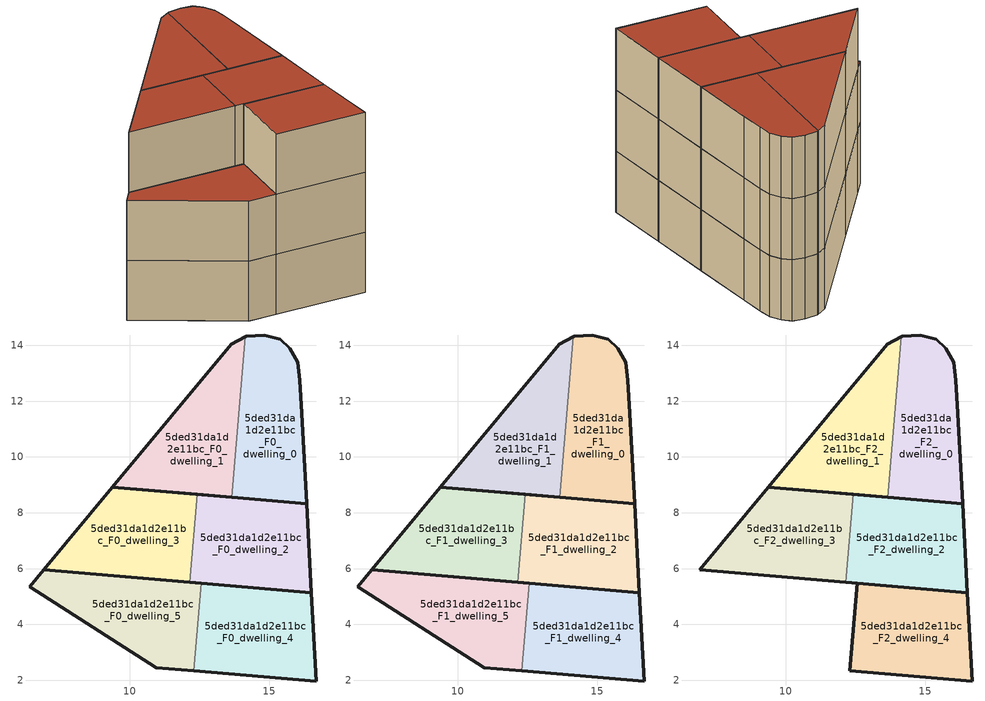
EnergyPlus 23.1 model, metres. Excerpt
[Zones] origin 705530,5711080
5ded31da1d2e11bc_F0_dwelling_0
 floor ground (EU_floor_Construction): 16.34,8.33 16.17,11.57 16.1,12.74 16.02,13.39 15.75,13.9 15.4,14.23 14.82,14.37 14.19,14.33 14.14,14.31 13.66,8.55 z0
 wall outside (EU_wall_Construction): 14.14,14.31 14.19,14.33 14.82,14.37 15.4,14.23 15.75,13.9 16.02,13.39 16.1,12.74 16.17,11.57 16.34,8.33 13.66,8.55 z0:3
 wall to 5ded31da1d2e11bc_F0_dwelling_1 (EU_wall_Construction): 13.66,8.55 14.14,14.31 z0:3
5ded31da1d2e11bc_F0_dwelling_1
 floor ground (EU_floor_Construction): 13.66,8.55 14.14,14.31 13.64,14.04 9.38,8.92 z0
 wall outside (EU_wall_Construction): 13.66,8.55 9.38,8.92 13.64,14.04 14.14,14.31 z0:3
5ded31da1d2e11bc_F0_dwelling_2
 floor ground (EU_floor_Construction): 16.51,5.14 16.34,8.33 12.42,8.66 12.16,5.51 z0
 wall outside (EU_wall_Construction): 12.42,8.66 16.34,8.33 16.51,5.14 12.16,5.51 z0:3
 wall to 5ded31da1d2e11bc_F0_dwelling_3 (EU_wall_Construction): 12.16,5.51 12.42,8.66 z0:3
5ded31da1d2e11bc_F0_dwelling_3
 floor ground (EU_floor_Construction): 12.16,5.51 12.42,8.66 9.38,8.92 6.92,5.95 z0
 wall outside (EU_wall_Construction): 12.16,5.51 6.92,5.95 9.38,8.92 12.42,8.66 z0:3
5ded31da1d2e11bc_F0_dwelling_4
 floor ground (EU_floor_Construction): 16.68,1.97 16.51,5.14 12.57,5.47 12.31,2.34 z0
 wall outside (EU_wall_Construction): 12.57,5.47 16.51,5.14 16.68,1.97 12.31,2.34 z0:3
 wall to 5ded31da1d2e11bc_F0_dwelling_5 (EU_wall_Construction): 12.31,2.34 12.57,5.47 z0:3
5ded31da1d2e11bc_F0_dwelling_5
 floor ground (EU_floor_Construction): 12.31,2.34 12.57,5.47 6.92,5.95 6.43,5.36 10.95,2.45 z0
 wall outside (EU_wall_Construction): 12.31,2.34 10.95,2.45 6.43,5.36 6.92,5.95 12.57,5.47 z0:3
5ded31da1d2e11bc_F1_dwelling_0
 floor to 5ded31da1d2e11bc_F0_dwelling_0 (EU_floor_Construction): 16.34,8.33 16.17,11.57 16.1,12.74 16.02,13.39 15.75,13.9 15.4,14.23 14.82,14.37 14.19,14.33 14.14,14.31 13.66,8.55 z3
 wall outside (EU_wall_Construction): 14.14,14.31 14.19,14.33 14.82,14.37 15.4,14.23 15.75,13.9 16.02,13.39 16.1,12.74 16.17,11.57 16.34,8.33 13.66,8.55 z3:6
 wall to 5ded31da1d2e11bc_F1_dwelling_1 (EU_wall_Construction): 13.66,8.55 14.14,14.31 z3:6
5ded31da1d2e11bc_F1_dwelling_1
 floor to 5ded31da1d2e11bc_F0_dwelling_1 (EU_floor_Construction): 13.66,8.55 14.14,14.31 13.64,14.04 9.38,8.92 z3
 wall outside (EU_wall_Construction): 13.66,8.55 9.38,8.92 13.64,14.04 14.14,14.31 z3:6
5ded31da1d2e11bc_F1_dwelling_2
 floor to 5ded31da1d2e11bc_F0_dwelling_2 (EU_floor_Construction): 16.51,5.14 16.34,8.33 12.42,8.66 12.16,5.51 z3
 wall outside (EU_wall_Construction): 12.42,8.66 16.34,8.33 16.51,5.14 12.16,5.51 z3:6
 wall to 5ded31da1d2e11bc_F1_dwelling_3 (EU_wall_Construction): 12.16,5.51 12.42,8.66 z3:6
5ded31da1d2e11bc_F1_dwelling_3
 floor to 5ded31da1d2e11bc_F0_dwelling_3 (EU_floor_Construction): 12.16,5.51 12.42,8.66 9.38,8.92 6.92,5.95 z3
 wall outside (EU_wall_Construction): 12.16,5.51 6.92,5.95 9.38,8.92 12.42,8.66 z3:6
5ded31da1d2e11bc_F1_dwelling_4
 floor to 5ded31da1d2e11bc_F0_dwelling_4 (EU_floor_Construction): 16.68,1.97 16.51,5.14 12.57,5.47 12.31,2.34 z3
 wall outside (EU_wall_Construction): 12.57,5.47 16.51,5.14 16.68,1.97 12.31,2.34 z3:6
 wall to 5ded31da1d2e11bc_F1_dwelling_5 (EU_wall_Construction): 12.31,2.34 12.57,5.47 z3:6
5ded31da1d2e11bc_F1_dwelling_5
 floor to 5ded31da1d2e11bc_F0_dwelling_5 (EU_floor_Construction): 12.31,2.34 12.57,5.47 6.92,5.95 6.43,5.36 10.95,2.45 z3
 wall outside (EU_wall_Construction): 12.31,2.34 10.95,2.45 6.43,5.36 6.92,5.95 12.57,5.47 z3:6
 roof outside (EU_roof_Construction): 12.57,5.47 12.31,2.34 10.95,2.45 6.43,5.36 6.92,5.95 z6
5ded31da1d2e11bc_F2_dwelling_0
 floor to 5ded31da1d2e11bc_F1_dwelling_0 (EU_floor_Construction): 16.34,8.33 16.17,11.57 16.1,12.74 16.02,13.39 15.75,13.9 15.4,14.23 14.82,14.37 14.19,14.33 14.14,14.31 13.66,8.55 z6
 wall outside (EU_wall_Construction): 14.14,14.31 14.19,14.33 14.82,14.37 15.4,14.23 15.75,13.9 16.02,13.39 16.1,12.74 16.17,11.57 16.34,8.33 13.66,8.55 z6:9
 wall to 5ded31da1d2e11bc_F2_dwelling_1 (EU_wall_Construction): 13.66,8.55 14.14,14.31 z6:9
 roof outside (EU_roof_Construction): 15.75,13.9 16.02,13.39 16.1,12.74 16.17,11.57 16.34,8.33 13.66,8.55 14.14,14.31 14.19,14.33 14.82,14.37 15.4,14.23 z9
5ded31da1d2e11bc_F2_dwelling_1
 floor to 5ded31da1d2e11bc_F1_dwelling_1 (EU_floor_Construction): 13.66,8.55 14.14,14.31 13.64,14.04 9.38,8.92 z6
 wall outside (EU_wall_Construction): 13.66,8.55 9.38,8.92 13.64,14.04 14.14,14.31 z6:9
 roof outside (EU_roof_Construction): 14.14,14.31 13.66,8.55 9.38,8.92 13.64,14.04 z9
5ded31da1d2e11bc_F2_dwelling_2
 floor to 5ded31da1d2e11bc_F1_dwelling_2 (EU_floor_Construction): 16.51,5.14 16.34,8.33 12.42,8.66 12.16,5.51 z6
 wall outside (EU_wall_Construction): 12.42,8.66 16.34,8.33 16.51,5.14 12.16,5.51 z6:9
 wall to 5ded31da1d2e11bc_F2_dwelling_3 (EU_wall_Construction): 12.16,5.51 12.42,8.66 z6:9
 roof outside (EU_roof_Construction): 16.34,8.33 16.51,5.14 12.16,5.51 12.42,8.66 z9
5ded31da1d2e11bc_F2_dwelling_3
 floor to 5ded31da1d2e11bc_F1_dwelling_3 (EU_floor_Construction): 12.16,5.51 12.42,8.66 9.38,8.92 6.92,5.95 z6
 wall outside (EU_wall_Construction): 12.16,5.51 6.92,5.95 9.38,8.92 12.42,8.66 z6:9
 roof outside (EU_roof_Construction): 12.42,8.66 12.16,5.51 6.92,5.95 9.38,8.92 z9
5ded31da1d2e11bc_F2_dwelling_4
 floor to 5ded31da1d2e11bc_F1_dwelling_4 (EU_floor_Construction): 16.68,1.97 16.51,5.14 12.57,5.47 12.31,2.34 z6
 wall outside (EU_wall_Construction): 12.31,2.34 12.57,5.47 16.51,5.14 16.68,1.97 12.31,2.34 z6:9
 roof outside (EU_roof_Construction): 16.51,5.14 16.68,1.97 12.31,2.34 12.57,5.47 z9
[Building]
EU S2 Campaign: North Axis=0; Terrain=City; Solar Distribution=FullExterior
[Site:Location]
London: Latitude=51.5; Longitude=-0.5; Time Zone=0; Elevation=25
[SizingPeriod:WeatherFileDays]
AnnualSizingPeriod: Begin Month=1; Begin Day of Month=1; End Month=12; End Day of Month=31; Day of Week for Start Day=Monday; Use Weather File Daylight Saving Period=No; Use Weather File Rain and Snow Indicators=No
[MATERIAL]
EU_InternalMass_Material: Roughness=MediumRough; Thickness=0.1; Conductivity=1; Density=1800; Specific Heat=900; Thermal Absorptance=0.9; Solar Absorptance=0.7; Visible Absorptance=0.7
[MATERIAL:NOMASS] Roughness=MediumRough; Thermal Absorptance=0.9; Solar Absorptance=0.7; Visible Absorptance=0.7
Name | Thermal Resistance
EU_wall_NoMass | 1.04674
EU_roof_NoMass | 4.32442
EU_floor_NoMass | 2.04616
[CONSTRUCTION]
EU_wall_Construction: EU_wall_NoMass
EU_roof_Construction: EU_roof_NoMass
EU_floor_Construction: EU_floor_NoMass
EU_InternalMass_Construction: EU_InternalMass_Material
[ZONE] Type=1; Multiplier=1; Ceiling Height=autocalculate; Floor Area=autocalculate; Part of Total Floor Area=Yes
Name | Volume
5ded31da1d2e11bc_F0_dwelling_0; 5ded31da1d2e11bc_F1_dwelling_0; 5ded31da1d2e11bc_F2_dwelling_0 | 39.3574
5ded31da1d2e11bc_F0_dwelling_1; 5ded31da1d2e11bc_F1_dwelling_1; 5ded31da1d2e11bc_F2_dwelling_1 | 39.3677
5ded31da1d2e11bc_F0_dwelling_2; 5ded31da1d2e11bc_F1_dwelling_2; 5ded31da1d2e11bc_F2_dwelling_2; 5ded31da1d2e11bc_F0_dwelling_5; 5ded31da1d2e11bc_F1_dwelling_5 | 39.3611
5ded31da1d2e11bc_F0_dwelling_3; 5ded31da1d2e11bc_F1_dwelling_3; 5ded31da1d2e11bc_F2_dwelling_3 | 39.3633
5ded31da1d2e11bc_F0_dwelling_4; 5ded31da1d2e11bc_F1_dwelling_4; 5ded31da1d2e11bc_F2_dwelling_4 | 39.3691
[INTERNALMASS] Construction=EU_InternalMass_Construction
Name | Zone or ZoneList | Surface Area
5ded31da1d2e11bc_F0_dwelling_0_EU_InternalMass | 5ded31da1d2e11bc_F0_dwelling_0 | 13.1196
5ded31da1d2e11bc_F0_dwelling_1_EU_InternalMass | 5ded31da1d2e11bc_F0_dwelling_1 | 13.1226
5ded31da1d2e11bc_F0_dwelling_2_EU_InternalMass | 5ded31da1d2e11bc_F0_dwelling_2 | 13.1204
5ded31da1d2e11bc_F0_dwelling_3_EU_InternalMass | 5ded31da1d2e11bc_F0_dwelling_3 | 13.1211
5ded31da1d2e11bc_F0_dwelling_4_EU_InternalMass | 5ded31da1d2e11bc_F0_dwelling_4 | 13.1232
5ded31da1d2e11bc_F0_dwelling_5_EU_InternalMass | 5ded31da1d2e11bc_F0_dwelling_5 | 13.1204
5ded31da1d2e11bc_F1_dwelling_0_EU_InternalMass | 5ded31da1d2e11bc_F1_dwelling_0 | 13.1196
5ded31da1d2e11bc_F1_dwelling_1_EU_InternalMass | 5ded31da1d2e11bc_F1_dwelling_1 | 13.1226
5ded31da1d2e11bc_F1_dwelling_2_EU_InternalMass | 5ded31da1d2e11bc_F1_dwelling_2 | 13.1204
5ded31da1d2e11bc_F1_dwelling_3_EU_InternalMass | 5ded31da1d2e11bc_F1_dwelling_3 | 13.1211
5ded31da1d2e11bc_F1_dwelling_4_EU_InternalMass | 5ded31da1d2e11bc_F1_dwelling_4 | 13.1232
5ded31da1d2e11bc_F1_dwelling_5_EU_InternalMass | 5ded31da1d2e11bc_F1_dwelling_5 | 13.1204
5ded31da1d2e11bc_F2_dwelling_0_EU_InternalMass | 5ded31da1d2e11bc_F2_dwelling_0 | 15.7434
5ded31da1d2e11bc_F2_dwelling_1_EU_InternalMass | 5ded31da1d2e11bc_F2_dwelling_1 | 15.7422
5ded31da1d2e11bc_F2_dwelling_2_EU_InternalMass | 5ded31da1d2e11bc_F2_dwelling_2 | 15.7458
5ded31da1d2e11bc_F2_dwelling_3_EU_InternalMass | 5ded31da1d2e11bc_F2_dwelling_3 | 15.7454
5ded31da1d2e11bc_F2_dwelling_4_EU_InternalMass | 5ded31da1d2e11bc_F2_dwelling_4 | 15.7458
[OTHEREQUIPMENT] Fuel Type=Electricity; Design Level Calculation Method=Watts/Area; Power per Zone Floor Area=1; Fraction Latent=0; Fraction Radiant=0; Fraction Lost=0; Carbon Dioxide Generation Rate=0; EndUse Subcategory=EU_Step8_InternalGains
Name | Zone or ZoneList or Space or SpaceList | Schedule
EU_Step8_InternalGain_5ded31da1d2e11bc_F0_dwelling_0_f000 | 5ded31da1d2e11bc_F0_dwelling_0 | EU_Step8_GainSchedule_5ded31da1d2e11bc_F0_dwelling_0_f000
EU_Step8_InternalGain_5ded31da1d2e11bc_F0_dwelling_1_f000 | 5ded31da1d2e11bc_F0_dwelling_1 | EU_Step8_GainSchedule_5ded31da1d2e11bc_F0_dwelling_1_f000
EU_Step8_InternalGain_5ded31da1d2e11bc_F0_dwelling_2_f000 | 5ded31da1d2e11bc_F0_dwelling_2 | EU_Step8_GainSchedule_5ded31da1d2e11bc_F0_dwelling_2_f000
EU_Step8_InternalGain_5ded31da1d2e11bc_F0_dwelling_3_f000 | 5ded31da1d2e11bc_F0_dwelling_3 | EU_Step8_GainSchedule_5ded31da1d2e11bc_F0_dwelling_3_f000
EU_Step8_InternalGain_5ded31da1d2e11bc_F0_dwelling_4_f000 | 5ded31da1d2e11bc_F0_dwelling_4 | EU_Step8_GainSchedule_5ded31da1d2e11bc_F0_dwelling_4_f000
EU_Step8_InternalGain_5ded31da1d2e11bc_F0_dwelling_5_f000 | 5ded31da1d2e11bc_F0_dwelling_5 | EU_Step8_GainSchedule_5ded31da1d2e11bc_F0_dwelling_5_f000
EU_Step8_InternalGain_5ded31da1d2e11bc_F1_dwelling_0_f000 | 5ded31da1d2e11bc_F1_dwelling_0 | EU_Step8_GainSchedule_5ded31da1d2e11bc_F1_dwelling_0_f000
EU_Step8_InternalGain_5ded31da1d2e11bc_F1_dwelling_1_f000 | 5ded31da1d2e11bc_F1_dwelling_1 | EU_Step8_GainSchedule_5ded31da1d2e11bc_F1_dwelling_1_f000
EU_Step8_InternalGain_5ded31da1d2e11bc_F1_dwelling_2_f000 | 5ded31da1d2e11bc_F1_dwelling_2 | EU_Step8_GainSchedule_5ded31da1d2e11bc_F1_dwelling_2_f000
EU_Step8_InternalGain_5ded31da1d2e11bc_F1_dwelling_3_f000 | 5ded31da1d2e11bc_F1_dwelling_3 | EU_Step8_GainSchedule_5ded31da1d2e11bc_F1_dwelling_3_f000
EU_Step8_InternalGain_5ded31da1d2e11bc_F1_dwelling_4_f000 | 5ded31da1d2e11bc_F1_dwelling_4 | EU_Step8_GainSchedule_5ded31da1d2e11bc_F1_dwelling_4_f000
EU_Step8_InternalGain_5ded31da1d2e11bc_F1_dwelling_5_f000 | 5ded31da1d2e11bc_F1_dwelling_5 | EU_Step8_GainSchedule_5ded31da1d2e11bc_F1_dwelling_5_f000
EU_Step8_InternalGain_5ded31da1d2e11bc_F2_dwelling_0_f000 | 5ded31da1d2e11bc_F2_dwelling_0 | EU_Step8_GainSchedule_5ded31da1d2e11bc_F2_dwelling_0_f000
EU_Step8_InternalGain_5ded31da1d2e11bc_F2_dwelling_1_f000 | 5ded31da1d2e11bc_F2_dwelling_1 | EU_Step8_GainSchedule_5ded31da1d2e11bc_F2_dwelling_1_f000
EU_Step8_InternalGain_5ded31da1d2e11bc_F2_dwelling_2_f000 | 5ded31da1d2e11bc_F2_dwelling_2 | EU_Step8_GainSchedule_5ded31da1d2e11bc_F2_dwelling_2_f000
EU_Step8_InternalGain_5ded31da1d2e11bc_F2_dwelling_3_f000 | 5ded31da1d2e11bc_F2_dwelling_3 | EU_Step8_GainSchedule_5ded31da1d2e11bc_F2_dwelling_3_f000
EU_Step8_InternalGain_5ded31da1d2e11bc_F2_dwelling_4_f000 | 5ded31da1d2e11bc_F2_dwelling_4 | EU_Step8_GainSchedule_5ded31da1d2e11bc_F2_dwelling_4_f000
[ZONEVENTILATION:DESIGNFLOWRATE] Schedule=EU_AlwaysOn; Design Flow Rate Calculation Method=AirChanges/Hour; Air Changes per Hour=0.488719; Ventilation Type=Natural; Fan Pressure Rise=0; Fan Total Efficiency=1; Constant Term Coefficient=1; Temperature Term Coefficient=0; Velocity Term Coefficient=0; Velocity Squared Term Coefficient=0; Minimum Indoor Temperature=-100; Maximum Indoor Temperature=100; Delta Temperature=-100; Minimum Outdoor Temperature=-100; Maximum Outdoor Temperature=100; Maximum Wind Speed=40
Name | Zone or ZoneList or Space or SpaceList
EU_ConstantAir_5ded31da1d2e11bc_F0_dwelling_0 | 5ded31da1d2e11bc_F0_dwelling_0
EU_ConstantAir_5ded31da1d2e11bc_F0_dwelling_1 | 5ded31da1d2e11bc_F0_dwelling_1
EU_ConstantAir_5ded31da1d2e11bc_F0_dwelling_2 | 5ded31da1d2e11bc_F0_dwelling_2
EU_ConstantAir_5ded31da1d2e11bc_F0_dwelling_3 | 5ded31da1d2e11bc_F0_dwelling_3
EU_ConstantAir_5ded31da1d2e11bc_F0_dwelling_4 | 5ded31da1d2e11bc_F0_dwelling_4
EU_ConstantAir_5ded31da1d2e11bc_F0_dwelling_5 | 5ded31da1d2e11bc_F0_dwelling_5
EU_ConstantAir_5ded31da1d2e11bc_F1_dwelling_0 | 5ded31da1d2e11bc_F1_dwelling_0
EU_ConstantAir_5ded31da1d2e11bc_F1_dwelling_1 | 5ded31da1d2e11bc_F1_dwelling_1
EU_ConstantAir_5ded31da1d2e11bc_F1_dwelling_2 | 5ded31da1d2e11bc_F1_dwelling_2
EU_ConstantAir_5ded31da1d2e11bc_F1_dwelling_3 | 5ded31da1d2e11bc_F1_dwelling_3
EU_ConstantAir_5ded31da1d2e11bc_F1_dwelling_4 | 5ded31da1d2e11bc_F1_dwelling_4
EU_ConstantAir_5ded31da1d2e11bc_F1_dwelling_5 | 5ded31da1d2e11bc_F1_dwelling_5
EU_ConstantAir_5ded31da1d2e11bc_F2_dwelling_0 | 5ded31da1d2e11bc_F2_dwelling_0
EU_ConstantAir_5ded31da1d2e11bc_F2_dwelling_1 | 5ded31da1d2e11bc_F2_dwelling_1
EU_ConstantAir_5ded31da1d2e11bc_F2_dwelling_2 | 5ded31da1d2e11bc_F2_dwelling_2
EU_ConstantAir_5ded31da1d2e11bc_F2_dwelling_3 | 5ded31da1d2e11bc_F2_dwelling_3
EU_ConstantAir_5ded31da1d2e11bc_F2_dwelling_4 | 5ded31da1d2e11bc_F2_dwelling_4
[HVACTEMPLATE:THERMOSTAT] Constant Heating Setpoint=20; Constant Cooling Setpoint=50
EU_HeatOnly_5ded31da1d2e11bc_F0_dwelling_0; EU_HeatOnly_5ded31da1d2e11bc_F0_dwelling_1; EU_HeatOnly_5ded31da1d2e11bc_F0_dwelling_2; EU_HeatOnly_5ded31da1d2e11bc_F0_dwelling_3; EU_HeatOnly_5ded31da1d2e11bc_F0_dwelling_4; EU_HeatOnly_5ded31da1d2e11bc_F0_dwelling_5; EU_HeatOnly_5ded31da1d2e11bc_F1_dwelling_0; EU_HeatOnly_5ded31da1d2e11bc_F1_dwelling_1; EU_HeatOnly_5ded31da1d2e11bc_F1_dwelling_2; EU_HeatOnly_5ded31da1d2e11bc_F1_dwelling_3; EU_HeatOnly_5ded31da1d2e11bc_F1_dwelling_4; EU_HeatOnly_5ded31da1d2e11bc_F1_dwelling_5; EU_HeatOnly_5ded31da1d2e11bc_F2_dwelling_0; EU_HeatOnly_5ded31da1d2e11bc_F2_dwelling_1; EU_HeatOnly_5ded31da1d2e11bc_F2_dwelling_2; EU_HeatOnly_5ded31da1d2e11bc_F2_dwelling_3; EU_HeatOnly_5ded31da1d2e11bc_F2_dwelling_4
[HVACTEMPLATE:ZONE:IDEALLOADSAIRSYSTEM] System Availability Schedule=EU_AlwaysOn; Maximum Heating Supply Air Temperature=50; Minimum Cooling Supply Air Temperature=13; Maximum Heating Supply Air Humidity Ratio=0.0156; Minimum Cooling Supply Air Humidity Ratio=0.0077; Heating Limit=NoLimit; Cooling Limit=NoLimit; Heating Availability Schedule=EU_AlwaysOn; Cooling Availability Schedule=EU_CoolingOff; Dehumidification Control Type=ConstantSensibleHeatRatio; Cooling Sensible Heat Ratio=0.7; Dehumidification Setpoint=60; Humidification Control Type=None; Humidification Setpoint=30; Outdoor Air Method=None; Outdoor Air Flow Rate per Person=0.00944; Outdoor Air Flow Rate per Zone Floor Area=0; Outdoor Air Flow Rate per Zone=0; Demand Controlled Ventilation Type=None; Outdoor Air Economizer Type=NoEconomizer; Heat Recovery Type=None; Sensible Heat Recovery Effectiveness=0.7; Latent Heat Recovery Effectiveness=0.65
Name | Template Thermostat
5ded31da1d2e11bc_F0_dwelling_0 | EU_HeatOnly_5ded31da1d2e11bc_F0_dwelling_0
5ded31da1d2e11bc_F0_dwelling_1 | EU_HeatOnly_5ded31da1d2e11bc_F0_dwelling_1
5ded31da1d2e11bc_F0_dwelling_2 | EU_HeatOnly_5ded31da1d2e11bc_F0_dwelling_2
5ded31da1d2e11bc_F0_dwelling_3 | EU_HeatOnly_5ded31da1d2e11bc_F0_dwelling_3
5ded31da1d2e11bc_F0_dwelling_4 | EU_HeatOnly_5ded31da1d2e11bc_F0_dwelling_4
5ded31da1d2e11bc_F0_dwelling_5 | EU_HeatOnly_5ded31da1d2e11bc_F0_dwelling_5
5ded31da1d2e11bc_F1_dwelling_0 | EU_HeatOnly_5ded31da1d2e11bc_F1_dwelling_0
5ded31da1d2e11bc_F1_dwelling_1 | EU_HeatOnly_5ded31da1d2e11bc_F1_dwelling_1
5ded31da1d2e11bc_F1_dwelling_2 | EU_HeatOnly_5ded31da1d2e11bc_F1_dwelling_2
5ded31da1d2e11bc_F1_dwelling_3 | EU_HeatOnly_5ded31da1d2e11bc_F1_dwelling_3
5ded31da1d2e11bc_F1_dwelling_4 | EU_HeatOnly_5ded31da1d2e11bc_F1_dwelling_4
5ded31da1d2e11bc_F1_dwelling_5 | EU_HeatOnly_5ded31da1d2e11bc_F1_dwelling_5
5ded31da1d2e11bc_F2_dwelling_0 | EU_HeatOnly_5ded31da1d2e11bc_F2_dwelling_0
5ded31da1d2e11bc_F2_dwelling_1 | EU_HeatOnly_5ded31da1d2e11bc_F2_dwelling_1
5ded31da1d2e11bc_F2_dwelling_2 | EU_HeatOnly_5ded31da1d2e11bc_F2_dwelling_2
5ded31da1d2e11bc_F2_dwelling_3 | EU_HeatOnly_5ded31da1d2e11bc_F2_dwelling_3
5ded31da1d2e11bc_F2_dwelling_4 | EU_HeatOnly_5ded31da1d2e11bc_F2_dwelling_4
[SIZING:ZONE] Zone Cooling Design Supply Air Temperature Input Method=SupplyAirTemperature; Zone Cooling Design Supply Air Temperature=13; Zone Heating Design Supply Air Temperature Input Method=SupplyAirTemperature; Zone Heating Design Supply Air Temperature=50; Zone Cooling Design Supply Air Humidity Ratio=0.008; Zone Heating Design Supply Air Humidity Ratio=0.008; Cooling Design Air Flow Method=DesignDay; Cooling Design Air Flow Rate=0; Cooling Minimum Air Flow per Zone Floor Area=0.000762; Cooling Minimum Air Flow=0; Cooling Minimum Air Flow Fraction=0.2; Heating Design Air Flow Method=DesignDay; Heating Design Air Flow Rate=0; Heating Maximum Air Flow per Zone Floor Area=0.002032; Heating Maximum Air Flow=0.141576; Heating Maximum Air Flow Fraction=0.3; Account for Dedicated Outdoor Air System=No; Dedicated Outdoor Air System Control Strategy=NeutralSupplyAir; Dedicated Outdoor Air Low Setpoint Temperature for Design=autosize; Dedicated Outdoor Air High Setpoint Temperature for Design=autosize; Zone Load Sizing Method=Sensible Load Only No Latent Load; Zone Latent Cooling Design Supply Air Humidity Ratio Input Method=HumidityRatioDifference; Zone Cooling Design Supply Air Humidity Ratio Difference=0.005; Zone Latent Heating Design Supply Air Humidity Ratio Input Method=HumidityRatioDifference; Zone Humidification Design Supply Air Humidity Ratio Difference=0.005
5ded31da1d2e11bc_F0_dwelling_0; 5ded31da1d2e11bc_F0_dwelling_1; 5ded31da1d2e11bc_F0_dwelling_2; 5ded31da1d2e11bc_F0_dwelling_3; 5ded31da1d2e11bc_F0_dwelling_4; 5ded31da1d2e11bc_F0_dwelling_5; 5ded31da1d2e11bc_F1_dwelling_0; 5ded31da1d2e11bc_F1_dwelling_1; 5ded31da1d2e11bc_F1_dwelling_2; 5ded31da1d2e11bc_F1_dwelling_3; 5ded31da1d2e11bc_F1_dwelling_4; 5ded31da1d2e11bc_F1_dwelling_5; 5ded31da1d2e11bc_F2_dwelling_0; 5ded31da1d2e11bc_F2_dwelling_1; 5ded31da1d2e11bc_F2_dwelling_2; 5ded31da1d2e11bc_F2_dwelling_3; 5ded31da1d2e11bc_F2_dwelling_4
[SCHEDULE:CONSTANT]
Name | Hourly Value
EU_AlwaysOn | 1
EU_CoolingOff | 0
[SCHEDULE:FILE] Column Number=1; Rows to Skip at Top=0; Number of Hours of Data=8760; Column Separator=Comma; Interpolate to Timestep=No; Minutes per Item=60; Adjust Schedule for Daylight Savings=Yes
Name | File
EU_Step8_GainSchedule_5ded31da1d2e11bc_F0_dwelling_0_f000 | ../../schedules/5ded31da1d2e11bc/5ded31da1d2e11bc_F0_dwelling_0_f000_gain.csv
EU_Step8_GainSchedule_5ded31da1d2e11bc_F0_dwelling_1_f000 | ../../schedules/5ded31da1d2e11bc/5ded31da1d2e11bc_F0_dwelling_1_f000_gain.csv
EU_Step8_GainSchedule_5ded31da1d2e11bc_F0_dwelling_2_f000 | ../../schedules/5ded31da1d2e11bc/5ded31da1d2e11bc_F0_dwelling_2_f000_gain.csv
EU_Step8_GainSchedule_5ded31da1d2e11bc_F0_dwelling_3_f000 | ../../schedules/5ded31da1d2e11bc/5ded31da1d2e11bc_F0_dwelling_3_f000_gain.csv
EU_Step8_GainSchedule_5ded31da1d2e11bc_F0_dwelling_4_f000 | ../../schedules/5ded31da1d2e11bc/5ded31da1d2e11bc_F0_dwelling_4_f000_gain.csv
EU_Step8_GainSchedule_5ded31da1d2e11bc_F0_dwelling_5_f000 | ../../schedules/5ded31da1d2e11bc/5ded31da1d2e11bc_F0_dwelling_5_f000_gain.csv
EU_Step8_GainSchedule_5ded31da1d2e11bc_F1_dwelling_0_f000 | ../../schedules/5ded31da1d2e11bc/5ded31da1d2e11bc_F1_dwelling_0_f000_gain.csv
EU_Step8_GainSchedule_5ded31da1d2e11bc_F1_dwelling_1_f000 | ../../schedules/5ded31da1d2e11bc/5ded31da1d2e11bc_F1_dwelling_1_f000_gain.csv
EU_Step8_GainSchedule_5ded31da1d2e11bc_F1_dwelling_2_f000 | ../../schedules/5ded31da1d2e11bc/5ded31da1d2e11bc_F1_dwelling_2_f000_gain.csv
EU_Step8_GainSchedule_5ded31da1d2e11bc_F1_dwelling_3_f000 | ../../schedules/5ded31da1d2e11bc/5ded31da1d2e11bc_F1_dwelling_3_f000_gain.csv
EU_Step8_GainSchedule_5ded31da1d2e11bc_F1_dwelling_4_f000 | ../../schedules/5ded31da1d2e11bc/5ded31da1d2e11bc_F1_dwelling_4_f000_gain.csv
EU_Step8_GainSchedule_5ded31da1d2e11bc_F1_dwelling_5_f000 | ../../schedules/5ded31da1d2e11bc/5ded31da1d2e11bc_F1_dwelling_5_f000_gain.csv
EU_Step8_GainSchedule_5ded31da1d2e11bc_F2_dwelling_0_f000 | ../../schedules/5ded31da1d2e11bc/5ded31da1d2e11bc_F2_dwelling_0_f000_gain.csv
EU_Step8_GainSchedule_5ded31da1d2e11bc_F2_dwelling_1_f000 | ../../schedules/5ded31da1d2e11bc/5ded31da1d2e11bc_F2_dwelling_1_f000_gain.csv
EU_Step8_GainSchedule_5ded31da1d2e11bc_F2_dwelling_2_f000 | ../../schedules/5ded31da1d2e11bc/5ded31da1d2e11bc_F2_dwelling_2_f000_gain.csv
EU_Step8_GainSchedule_5ded31da1d2e11bc_F2_dwelling_3_f000 | ../../schedules/5ded31da1d2e11bc/5ded31da1d2e11bc_F2_dwelling_3_f000_gain.csv
EU_Step8_GainSchedule_5ded31da1d2e11bc_F2_dwelling_4_f000 | ../../schedules/5ded31da1d2e11bc/5ded31da1d2e11bc_F2_dwelling_4_f000_gain.csv
